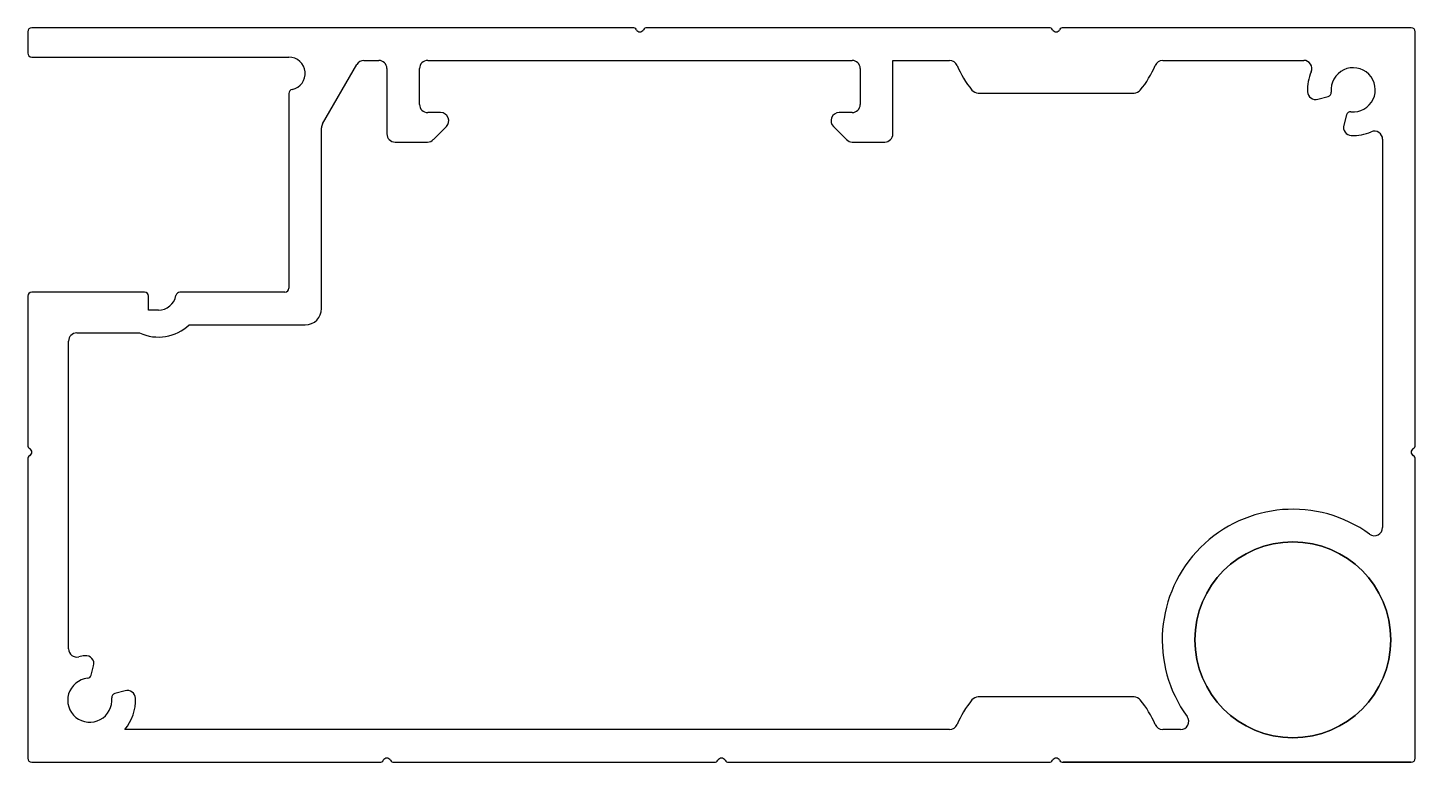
# Model space of a CAD drawing. Extents: x -42.5 to 42.5, y 7.1 to 52.1.
import ezdxf

# ---------------------------------------------------------------- set-up
doc = ezdxf.new("R2010")
doc.units = 0
doc.layers.add('1', color=7, linetype='CONTINUOUS')

msp = doc.modelspace()

# ---------------------------------------------------------------- linework, layer by layer
at = {"layer": '1'}
for p, q in [((-5.447, 52.073), (-42.264, 52.073)), ((20.053, 52.073), (-4.581, 52.073)), ((42.236, 52.073), (20.919, 52.073)), ((-42.514, 51.823), (-42.514, 50.523)), ((42.486, 26.506), (42.486, 51.823)), ((-42.264, 50.273), (-26.514, 50.273)), ((-24.447, 46.189), (-22.349, 49.823)), ((-21.916, 50.073), (-21.014, 50.073)), ((-20.514, 49.573), (-20.514, 45.573)), ((-18.514, 47.373), (-18.514, 49.573)), ((-18.014, 50.073), (7.986, 50.073)), ((8.486, 49.573), (8.486, 47.373)), ((10.486, 45.573), (10.486, 50.073)), ((10.486, 50.073), (13.958, 50.073)), ((27.014, 50.073), (35.653, 50.073)), ((-26.514, 48.049), (-26.514, 36.123)), ((15.716, 48.073), (25.257, 48.073)), ((36.518, 47.692), (37.16, 47.864)), ((-17.221, 46.873), (-18.014, 46.873)), ((7.986, 46.873), (7.193, 46.873)), ((-24.514, 34.873), (-24.514, 45.939)), ((-17.667, 45.22), (-16.867, 46.02)), ((6.84, 46.02), (7.64, 45.22)), ((38.277, 46.747), (38.105, 46.105)), ((-20.014, 45.073), (-18.021, 45.073)), ((7.993, 45.073), (9.986, 45.073)), ((40.486, 45.24), (40.486, 21.447)), ((-35.364, 35.873), (-42.264, 35.873)), ((-26.764, 35.873), (-33.187, 35.873)), ((-42.514, 35.623), (-42.514, 26.506)), ((-35.114, 34.773), (-35.114, 35.623)), ((-34.514, 34.773), (-35.114, 34.773)), ((-39.514, 33.373), (-35.659, 33.373)), ((-32.626, 33.873), (-25.514, 33.873)), ((-40.014, 14.018), (-40.014, 32.873)), ((-42.514, 25.64), (-42.514, 7.323)), ((42.486, 7.323), (42.486, 25.64)), ((-38.634, 12.4), (-38.48, 12.975)), ((-36.545, 11.454), (-37.187, 11.282)), ((25.257, 11.073), (15.716, 11.073)), ((13.958, 9.073), (-36.569, 9.073)), ((28.112, 9.073), (27.014, 9.073)), ((-42.264, 7.073), (-20.947, 7.073)), ((-20.081, 7.073), (-0.447, 7.073)), ((0.419, 7.073), (20.053, 7.073)), ((42.236, 7.073), (20.919, 7.073)), ((20.919, 7.073), (42.236, 7.073))]:
    msp.add_line(p, q, dxfattribs=at)
msp.add_circle((34.986, 14.573), 6, dxfattribs=at)
for centre, radius, start, end in [((-42.264, 51.823), 0.25, 90, 180), ((-5.447, 51.823), 0.25, 30, 90), ((-5.014, 52.073), 0.25, 210, 330), ((-4.581, 51.823), 0.25, 90, 150), ((20.053, 51.823), 0.25, 30, 90), ((20.486, 52.073), 0.25, 210, 330), ((20.919, 51.823), 0.25, 90, 150), ((42.236, 51.823), 0.25, 360, 90), ((-42.264, 50.523), 0.25, 180, 270), ((-26.514, 49.273), 1, 281.53696, 90), ((-21.916, 49.573), 0.5, 90, 150), ((-21.014, 49.573), 0.5, 0, 90), ((-18.014, 49.573), 0.5, 90, 180), ((7.986, 49.573), 0.5, 0, 90), ((13.958, 49.573), 0.5, 22.61986, 90), ((19.958, 52.073), 6, 202.61986, 219.5212), ((21.014, 52.073), 6, 320.4788, 337.38014), ((27.014, 49.573), 0.5, 90, 157.38014), ((35.653, 49.573), 0.5, 336.80016, 90), ((38.686, 48.273), 2.8, 156.80016, 182.44414), ((38.686, 48.273), 1.35, 263.9893, 186.0107), ((-26.264, 48.049), 0.25, 101.53696, 180), ((15.716, 48.573), 0.5, 219.5212, 270), ((25.257, 48.573), 0.5, 270, 320.4788), ((36.388, 48.175), 0.5, 182.44414, 285), ((37.095, 48.106), 0.25, 285, 6.0107), ((-18.014, 47.373), 0.5, 180, 270), ((-17.221, 46.373), 0.5, 315, 90), ((7.193, 46.373), 0.5, 90, 225), ((7.986, 47.373), 0.5, 270, 0), ((38.519, 46.682), 0.25, 83.9893, 165), ((-24.014, 45.939), 0.5, 150, 180), ((38.588, 45.975), 0.5, 165, 267.55586), ((-20.014, 45.573), 0.5, 180, 270), ((-18.021, 45.573), 0.5, 270, 315), ((7.993, 45.573), 0.5, 225, 270), ((9.986, 45.573), 0.5, 270, 360), ((38.686, 48.273), 2.8, 267.55586, 293.19984), ((39.986, 45.24), 0.5, 360, 113.19984), ((-42.264, 35.623), 0.25, 90, 180), ((-35.364, 35.623), 0.25, 0, 90), ((-33.187, 35.623), 0.25, 90, 169.32807), ((-26.764, 36.123), 0.25, 270, 0), ((-34.514, 35.873), 1.1, 270, 349.32807), ((-25.514, 34.873), 1, 270, 0), ((-39.514, 32.873), 0.5, 90, 180), ((-34.514, 35.873), 2.75, 245.38002, 313.34176), ((-42.264, 26.506), 0.25, 180, 240), ((42.236, 26.506), 0.25, 300, 360), ((-42.264, 25.64), 0.25, 120, 180), ((-42.514, 26.073), 0.25, 300, 60), ((42.486, 26.073), 0.25, 120, 240), ((42.236, 25.64), 0.25, 360, 60), ((34.986, 14.573), 8, 53.96812, 216.03188), ((39.986, 21.447), 0.5, 233.96812, 0), ((34.986, 14.573), 6, 0, 180), ((34.986, 14.573), 6, 180, 0), ((-39.514, 14.018), 0.5, 180, 284.27123), ((-38.714, 10.873), 2.745, 96.37132, 104.27123), ((-38.963, 13.105), 0.5, 345, 96.37132), ((-38.714, 10.873), 1.35, 95.80116, 6.0107), ((-38.875, 12.465), 0.25, 275.80116, 345), ((-37.123, 11.041), 0.25, 105, 186.0107), ((-36.416, 10.971), 0.5, 2.44414, 105), ((15.716, 10.573), 0.5, 90, 140.4788), ((25.257, 10.573), 0.5, 39.5212, 90), ((-38.714, 10.873), 2.8, 319.9948, 2.44414), ((19.958, 7.073), 6, 140.4788, 157.38014), ((21.014, 7.073), 6, 22.61986, 39.5212), ((13.958, 9.573), 0.5, 270, 337.38014), ((27.014, 9.573), 0.5, 202.61986, 270), ((28.112, 9.573), 0.5, 270, 36.03188), ((-42.264, 7.323), 0.25, 180, 270), ((-20.947, 7.323), 0.25, 270, 330), ((-20.514, 7.073), 0.25, 30, 150), ((-20.081, 7.323), 0.25, 210, 270), ((-0.447, 7.323), 0.25, 270, 330), ((-0.014, 7.073), 0.25, 30, 150), ((0.419, 7.323), 0.25, 210, 270), ((20.053, 7.323), 0.25, 270, 330), ((20.486, 7.073), 0.25, 30, 150), ((20.919, 7.323), 0.25, 210, 270), ((42.236, 7.323), 0.25, 270, 0)]:
    msp.add_arc(centre, radius, start, end, dxfattribs=at)

doc.saveas('drawing.dxf')
